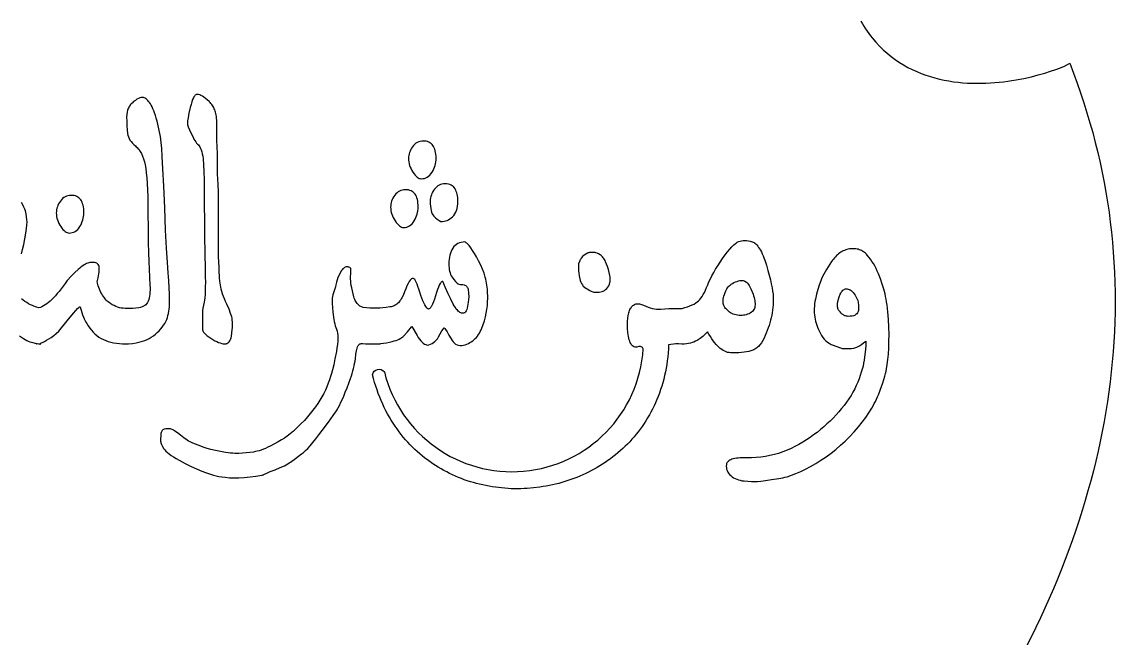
# Model space of a CAD drawing. Extents: x -350 to 350, y -610 to 610.
# Drawn here: x -54.9 to 75.5, y -30.8 to 42.7 of the extents above; entities that cross this region are included whole.
import ezdxf

# ---------------------------------------------------------------- set-up
doc = ezdxf.new("R2010")
doc.units = 0
doc.layers.add('LAYER_10', color=176, linetype='CONTINUOUS')
doc.layers.add('LAYER_2', color=18, linetype='CONTINUOUS')

msp = doc.modelspace()

# ---------------------------------------------------------------- linework, layer by layer
at = {"layer": 'LAYER_10'}
msp.add_lwpolyline([(45.15, 42.77), (45.33, 42.47), (45.51, 42.17), (45.7, 41.87), (45.9, 41.59), (46.1, 41.31), (46.3, 41.04), (46.51, 40.78), (46.93, 40.28), (47.37, 39.81), (47.82, 39.36), (48.28, 38.95), (48.76, 38.56), (49.24, 38.2), (49.74, 37.86), (50.24, 37.55), (50.76, 37.26), (51.28, 37), (51.81, 36.76), (52.34, 36.54), (52.88, 36.34), (53.43, 36.16), (53.98, 36.01), (54.53, 35.87), (55.08, 35.75), (55.64, 35.65), (56.2, 35.56), (56.75, 35.49), (57.31, 35.44), (57.86, 35.4), (58.42, 35.38), (58.97, 35.37), (59.51, 35.37), (60.05, 35.39), (60.59, 35.41), (61.11, 35.45), (61.64, 35.5), (62.15, 35.55), (62.66, 35.62), (63.15, 35.69), (63.64, 35.77), (64.11, 35.85), (64.58, 35.95), (65.47, 36.14), (66.3, 36.36), (67.07, 36.58), (67.77, 36.8), (68.4, 37.02), (68.95, 37.23), (69.41, 37.43), (69.77, 37.61), (70.04, 37.76), (70.49, 36.58), (70.92, 35.4), (71.33, 34.22), (71.73, 33.04), (72.1, 31.86), (72.45, 30.67), (72.78, 29.49), (73.09, 28.31), (73.38, 27.12), (73.66, 25.94), (73.91, 24.75), (74.14, 23.56), (74.36, 22.38), (74.55, 21.19), (74.73, 20), (74.88, 18.81), (75.02, 17.62), (75.14, 16.44), (75.24, 15.25), (75.32, 14.06), (75.38, 12.87), (75.43, 11.68), (75.45, 10.49), (75.46, 9.3), (75.45, 8.11), (75.42, 6.92), (75.37, 5.74), (75.3, 4.55), (75.22, 3.36), (75.12, 2.17), (75, 0.99), (74.86, -0.2), (74.71, -1.38), (74.54, -2.57), (74.35, -3.75), (74.14, -4.93), (73.92, -6.12), (73.68, -7.3), (73.42, -8.48), (73.15, -9.66), (72.86, -10.83), (72.55, -12.01), (72.22, -13.19), (71.88, -14.36), (71.53, -15.54), (71.15, -16.71), (70.76, -17.88), (70.36, -19.05), (69.94, -20.22), (69.5, -21.38), (69.05, -22.55), (68.58, -23.71), (68.09, -24.87), (67.59, -26.03), (67.08, -27.19), (66.54, -28.34), (66, -29.5), (65.44, -30.65), (64.86, -31.8)], dxfattribs=at)
at = {"layer": 'LAYER_2'}
for points in [[(-34.8, 32.5), (-34.95, 31.81), (-35.06, 31.27), (-35.12, 30.88), (-35.14, 30.65), (-35.14, 30.57), (-35.11, 30.46), (-35.03, 30.18), (-34.89, 29.82), (-34.69, 29.38), (-34.47, 28.93), (-34.36, 28.73), (-34.25, 28.55), (-34.15, 28.39), (-34.04, 28.25), (-33.93, 28.13), (-33.83, 28.03), (-33.73, 27.92), (-33.64, 27.78), (-33.56, 27.61), (-33.48, 27.42), (-33.42, 27.2), (-33.37, 26.95), (-33.32, 26.67), (-33.28, 26.37), (-33.22, 25.66), (-33.18, 24.83), (-33.16, 23.85), (-33.15, 22.75), (-33.14, 20.83), (-33.13, 20.19), (-33.12, 19.75), (-33.1, 19.11), (-33.1, 18.51), (-33.1, 17.81), (-33.1, 16.89), (-33.07, 15.4), (-33.02, 12.98), (-33.01, 12.29), (-33, 11.66), (-33.01, 11.1), (-33.02, 10.61), (-33.04, 10.18), (-33.07, 9.82), (-33.11, 9.52), (-33.15, 9.29), (-33.24, 8.91), (-33.3, 8.58), (-33.34, 8.29), (-33.35, 8.05), (-33.35, 7.09), (-33.35, 6.1), (-33.35, 6.04), (-33.33, 5.98), (-33.29, 5.85), (-33.21, 5.72), (-33.1, 5.59), (-32.96, 5.44), (-32.79, 5.29), (-32.58, 5.14), (-32.35, 4.98), (-32.1, 4.83), (-31.87, 4.69), (-31.64, 4.58), (-31.43, 4.49), (-31.23, 4.42), (-31.04, 4.37), (-30.86, 4.34), (-30.69, 4.33), (-30.53, 4.34), (-30.46, 4.36), (-30.39, 4.38), (-30.33, 4.42), (-30.27, 4.45), (-30.21, 4.5), (-30.16, 4.55), (-30.07, 4.68), (-30, 4.84), (-29.94, 5.02), (-29.89, 5.23), (-29.79, 5.99), (-29.76, 6.26), (-29.76, 6.46), (-29.77, 6.81), (-29.8, 7.25), (-29.82, 7.38), (-29.86, 7.54), (-29.92, 7.72), (-29.99, 7.93), (-30.18, 8.44), (-30.45, 9.04), (-30.59, 9.37), (-30.72, 9.68), (-30.84, 9.98), (-30.94, 10.27), (-31.02, 10.56), (-31.1, 10.83), (-31.15, 11.08), (-31.2, 11.33), (-31.26, 11.79), (-31.31, 12.18), (-31.33, 12.52), (-31.34, 12.79), (-31.36, 13.37), (-31.4, 14.13), (-31.42, 14.66), (-31.44, 15.39), (-31.44, 16.34), (-31.44, 17.48), (-31.43, 19.7), (-31.44, 21.36), (-31.45, 22.51), (-31.48, 23.19), (-31.52, 24.05), (-31.54, 24.46), (-31.55, 24.88), (-31.55, 26.32), (-31.56, 27.22), (-31.58, 27.6), (-31.6, 27.92), (-31.64, 28.48), (-31.65, 28.98), (-31.65, 30.9), (-31.67, 31.26), (-31.69, 31.43), (-31.71, 31.59), (-31.74, 31.75), (-31.78, 31.91), (-31.83, 32.06), (-31.88, 32.2), (-31.94, 32.34), (-32, 32.48), (-32.08, 32.61), (-32.16, 32.74), (-32.24, 32.86), (-32.34, 32.98), (-32.44, 33.09), (-32.55, 33.2), (-32.77, 33.39), (-32.97, 33.56), (-33.17, 33.71), (-33.35, 33.83), (-33.52, 33.92), (-33.67, 33.99), (-33.82, 34.03), (-33.95, 34.04), (-34.02, 34.03), (-34.08, 34.02), (-34.14, 33.99), (-34.2, 33.94), (-34.25, 33.89), (-34.31, 33.82), (-34.37, 33.74), (-34.42, 33.65), (-34.52, 33.44), (-34.62, 33.17), (-34.71, 32.86)], [(-7.27, 23.99), (-7.07, 24.01), (-6.88, 24.04), (-6.7, 24.1), (-6.54, 24.19), (-6.38, 24.3), (-6.23, 24.43), (-6.1, 24.59), (-5.97, 24.77), (-5.86, 24.97), (-5.76, 25.17), (-5.68, 25.37), (-5.61, 25.58), (-5.56, 25.78), (-5.52, 25.99), (-5.5, 26.21), (-5.49, 26.42), (-5.5, 26.67), (-5.52, 26.91), (-5.55, 27.12), (-5.59, 27.33), (-5.64, 27.51), (-5.71, 27.68), (-5.79, 27.84), (-5.88, 27.97), (-5.98, 28.09), (-6.09, 28.2), (-6.22, 28.29), (-6.35, 28.36), (-6.5, 28.42), (-6.66, 28.46), (-6.84, 28.48), (-7.02, 28.49), (-7.21, 28.48), (-7.4, 28.45), (-7.57, 28.4), (-7.73, 28.32), (-7.89, 28.23), (-8.03, 28.11), (-8.17, 27.97), (-8.3, 27.81), (-8.41, 27.64), (-8.51, 27.47), (-8.59, 27.3), (-8.66, 27.13), (-8.71, 26.95), (-8.75, 26.78), (-8.77, 26.6), (-8.78, 26.42), (-8.77, 26.21), (-8.75, 25.99), (-8.71, 25.78), (-8.65, 25.58), (-8.57, 25.37), (-8.48, 25.17), (-8.37, 24.97), (-8.25, 24.77), (-8.12, 24.59), (-7.99, 24.43), (-7.86, 24.3), (-7.74, 24.19), (-7.62, 24.1), (-7.5, 24.04), (-7.38, 24.01)], [(-9.38, 18.19), (-9.18, 18.2), (-9, 18.24), (-8.82, 18.3), (-8.65, 18.39), (-8.5, 18.5), (-8.35, 18.63), (-8.22, 18.79), (-8.09, 18.97), (-7.98, 19.17), (-7.89, 19.37), (-7.81, 19.57), (-7.74, 19.77), (-7.69, 19.98), (-7.65, 20.19), (-7.63, 20.4), (-7.62, 20.62), (-7.63, 20.87), (-7.65, 21.1), (-7.68, 21.32), (-7.72, 21.52), (-7.77, 21.71), (-7.84, 21.88), (-7.91, 22.03), (-8, 22.17), (-8.1, 22.29), (-8.21, 22.4), (-8.34, 22.49), (-8.47, 22.56), (-8.62, 22.61), (-8.78, 22.66), (-8.95, 22.68), (-9.14, 22.69), (-9.33, 22.68), (-9.51, 22.65), (-9.68, 22.59), (-9.85, 22.52), (-10, 22.43), (-10.15, 22.31), (-10.29, 22.18), (-10.42, 22.02), (-10.53, 21.86), (-10.63, 21.69), (-10.72, 21.51), (-10.79, 21.34), (-10.84, 21.16), (-10.88, 20.98), (-10.9, 20.8), (-10.91, 20.62), (-10.9, 20.4), (-10.88, 20.19), (-10.83, 19.98), (-10.78, 19.77), (-10.7, 19.57), (-10.61, 19.37), (-10.5, 19.17), (-10.37, 18.97), (-10.24, 18.79), (-10.11, 18.63), (-9.98, 18.5), (-9.85, 18.39), (-9.73, 18.3), (-9.61, 18.24), (-9.5, 18.2)], [(-6.19, 21.31), (-6.18, 21), (-6.16, 20.71), (-6.13, 20.45), (-6.09, 20.22), (-6.03, 20.01), (-5.96, 19.83), (-5.88, 19.68), (-5.78, 19.55), (-5.57, 19.34), (-5.36, 19.16), (-5.14, 19.01), (-4.92, 18.89), (-4.73, 18.9), (-4.54, 18.93), (-4.36, 18.97), (-4.18, 19.03), (-4.01, 19.11), (-3.84, 19.21), (-3.68, 19.33), (-3.52, 19.47), (-3.37, 19.62), (-3.25, 19.8), (-3.14, 20), (-3.05, 20.22), (-2.99, 20.46), (-2.94, 20.72), (-2.91, 21.01), (-2.9, 21.31), (-2.9, 21.53), (-2.92, 21.75), (-2.95, 21.95), (-2.98, 22.14), (-3.03, 22.32), (-3.09, 22.49), (-3.15, 22.65), (-3.23, 22.8), (-3.32, 22.94), (-3.43, 23.06), (-3.56, 23.16), (-3.7, 23.24), (-3.86, 23.3), (-4.03, 23.35), (-4.22, 23.37), (-4.43, 23.38), (-4.61, 23.37), (-4.79, 23.34), (-4.96, 23.29), (-5.12, 23.22), (-5.27, 23.13), (-5.42, 23.02), (-5.56, 22.89), (-5.69, 22.74), (-5.8, 22.58), (-5.91, 22.41), (-5.99, 22.24), (-6.06, 22.06), (-6.12, 21.88), (-6.16, 21.7), (-6.18, 21.51)], [(-49.25, 17.52), (-49.05, 17.53), (-48.87, 17.57), (-48.69, 17.63), (-48.52, 17.71), (-48.36, 17.82), (-48.22, 17.95), (-48.08, 18.11), (-47.96, 18.29), (-47.84, 18.48), (-47.75, 18.68), (-47.67, 18.88), (-47.6, 19.08), (-47.55, 19.29), (-47.51, 19.5), (-47.49, 19.71), (-47.48, 19.92), (-47.48, 20.18), (-47.5, 20.41), (-47.53, 20.63), (-47.57, 20.84), (-47.63, 21.02), (-47.69, 21.19), (-47.77, 21.35), (-47.86, 21.49), (-47.96, 21.61), (-48.08, 21.72), (-48.2, 21.81), (-48.34, 21.88), (-48.49, 21.94), (-48.65, 21.98), (-48.82, 22), (-49.01, 22.01), (-49.2, 22), (-49.38, 21.97), (-49.55, 21.92), (-49.72, 21.84), (-49.87, 21.75), (-50.02, 21.63), (-50.15, 21.49), (-50.28, 21.34), (-50.39, 21.17), (-50.49, 20.99), (-50.58, 20.82), (-50.64, 20.65), (-50.7, 20.47), (-50.74, 20.29), (-50.76, 20.11), (-50.77, 19.92), (-50.76, 19.71), (-50.73, 19.5), (-50.69, 19.29), (-50.63, 19.08), (-50.56, 18.88), (-50.47, 18.68), (-50.36, 18.48), (-50.23, 18.29), (-50.1, 18.11), (-49.97, 17.95), (-49.85, 17.82), (-49.72, 17.71), (-49.6, 17.63), (-49.48, 17.57), (-49.37, 17.53)], [(0.63, 10.38), (0.63, 10.61), (0.62, 10.84), (0.6, 11.07), (0.57, 11.3), (0.53, 11.54), (0.49, 11.77), (0.43, 12.01), (0.37, 12.25), (0.22, 12.73), (0.04, 13.21), (-0.17, 13.71), (-0.42, 14.2), (-0.67, 14.68), (-0.91, 15.1), (-1.14, 15.46), (-1.35, 15.77), (-1.55, 16.02), (-1.73, 16.22), (-1.82, 16.3), (-1.9, 16.37), (-1.98, 16.42), (-2.05, 16.46), (-2.28, 16.45), (-2.5, 16.41), (-2.7, 16.36), (-2.89, 16.28), (-3.06, 16.17), (-3.22, 16.05), (-3.37, 15.9), (-3.49, 15.72), (-3.61, 15.53), (-3.71, 15.33), (-3.79, 15.11), (-3.86, 14.88), (-3.91, 14.64), (-3.94, 14.39), (-3.96, 14.12), (-3.96, 13.84), (-3.97, 13.61), (-3.95, 13.38), (-3.93, 13.17), (-3.89, 12.97), (-3.83, 12.78), (-3.76, 12.6), (-3.68, 12.43), (-3.59, 12.27), (-3.38, 11.99), (-3.18, 11.76), (-3.08, 11.66), (-2.98, 11.57), (-2.88, 11.49), (-2.78, 11.42), (-2.6, 11.41), (-2.43, 11.4), (-2.29, 11.38), (-2.16, 11.35), (-2.05, 11.31), (-1.95, 11.26), (-1.87, 11.2), (-1.81, 11.13), (-1.76, 11.05), (-1.72, 10.95), (-1.68, 10.83), (-1.65, 10.69), (-1.63, 10.52), (-1.61, 10.34), (-1.59, 9.92), (-1.61, 9.59), (-1.65, 9.3), (-1.69, 9.03), (-1.73, 8.79), (-1.78, 8.58), (-1.84, 8.4), (-1.9, 8.25), (-1.97, 8.12), (-2.03, 8.07), (-2.08, 8.03), (-2.15, 8), (-2.22, 7.98), (-2.3, 7.97), (-2.38, 7.97), (-2.46, 7.98), (-2.55, 8.01), (-2.65, 8.05), (-2.75, 8.12), (-2.86, 8.21), (-2.96, 8.33), (-3.08, 8.47), (-3.19, 8.64), (-3.32, 8.83), (-3.44, 9.05), (-3.74, 9.63), (-4.05, 10.28), (-4.36, 10.98), (-4.68, 11.76), (-4.73, 11.75), (-4.78, 11.73), (-4.84, 11.69), (-4.89, 11.65), (-4.94, 11.59), (-5, 11.51), (-5.11, 11.33), (-5.22, 11.09), (-5.34, 10.79), (-5.45, 10.45), (-5.57, 10.04), (-5.69, 9.65), (-5.81, 9.31), (-5.92, 9.03), (-6.03, 8.8), (-6.09, 8.71), (-6.14, 8.64), (-6.2, 8.57), (-6.25, 8.53), (-6.31, 8.49), (-6.36, 8.48), (-6.41, 8.47), (-6.47, 8.48), (-6.59, 8.61), (-6.71, 8.77), (-6.83, 8.96), (-6.94, 9.19), (-7.06, 9.46), (-7.18, 9.76), (-7.3, 10.09), (-7.42, 10.47), (-7.54, 10.83), (-7.65, 11.16), (-7.76, 11.43), (-7.86, 11.66), (-7.95, 11.84), (-8.04, 11.98), (-8.13, 12.07), (-8.17, 12.1), (-8.21, 12.11), (-8.36, 12.11), (-8.41, 12.08), (-8.47, 12.04), (-8.58, 11.91), (-8.7, 11.73), (-8.83, 11.5), (-8.97, 11.22), (-9.11, 10.89), (-9.27, 10.52), (-9.43, 10.09), (-9.56, 9.8), (-9.64, 9.67), (-9.72, 9.54), (-9.8, 9.43), (-9.89, 9.32), (-9.98, 9.22), (-10.08, 9.13), (-10.18, 9.05), (-10.28, 8.97), (-10.39, 8.91), (-10.5, 8.85), (-10.62, 8.8), (-10.74, 8.76), (-10.86, 8.73), (-10.99, 8.71), (-11.43, 8.65), (-11.83, 8.6), (-12.21, 8.57), (-12.55, 8.56), (-12.99, 8.57), (-13.41, 8.59), (-13.8, 8.62), (-14.17, 8.66), (-14.27, 8.68), (-14.38, 8.71), (-14.48, 8.76), (-14.57, 8.81), (-14.66, 8.87), (-14.75, 8.95), (-14.83, 9.03), (-14.91, 9.13), (-14.99, 9.23), (-15.06, 9.35), (-15.13, 9.48), (-15.19, 9.62), (-15.25, 9.77), (-15.3, 9.93), (-15.39, 10.29), (-15.54, 10.98), (-15.6, 11.29), (-15.64, 11.56), (-15.67, 11.81), (-15.68, 12.02), (-15.69, 12.21), (-15.68, 12.37), (-15.65, 12.63), (-15.64, 12.85), (-15.64, 13.03), (-15.65, 13.17), (-15.67, 13.28), (-15.72, 13.36), (-15.79, 13.42), (-15.88, 13.46), (-15.98, 13.49), (-16.09, 13.49), (-16.21, 13.48), (-16.34, 13.44), (-16.4, 13.41), (-16.47, 13.37), (-16.54, 13.31), (-16.61, 13.24), (-16.68, 13.15), (-16.76, 13.05), (-16.91, 12.79), (-17.06, 12.51), (-17.19, 12.22), (-17.29, 11.94), (-17.36, 11.65), (-17.43, 11.37), (-17.5, 11.11), (-17.57, 10.86), (-17.65, 10.62), (-17.73, 10.39), (-17.79, 10.17), (-17.84, 9.95), (-17.87, 9.75), (-17.88, 9.5), (-17.88, 9.14), (-17.85, 8.67), (-17.8, 8.1), (-17.77, 7.8), (-17.73, 7.51), (-17.69, 7.23), (-17.63, 6.97), (-17.58, 6.72), (-17.51, 6.48), (-17.44, 6.26), (-17.36, 6.05), (-17.32, 5.95), (-17.29, 5.84), (-17.24, 5.59), (-17.21, 5.31), (-17.21, 4.99), (-17.22, 4.64), (-17.25, 4.26), (-17.31, 3.84), (-17.38, 3.39), (-17.55, 2.53), (-17.7, 1.8), (-17.84, 1.22), (-17.96, 0.78), (-18.07, 0.41), (-18.21, 0.02), (-18.35, -0.38), (-18.51, -0.79), (-18.69, -1.2), (-18.89, -1.61), (-19.1, -2.01), (-19.34, -2.4), (-19.6, -2.8), (-19.88, -3.19), (-20.17, -3.59), (-20.49, -3.99), (-20.82, -4.39), (-21.2, -4.81), (-21.6, -5.23), (-22.04, -5.66), (-22.48, -6.07), (-22.89, -6.42), (-23.25, -6.69), (-23.42, -6.81), (-23.57, -6.91), (-23.91, -7.11), (-24.31, -7.34), (-25.29, -7.87), (-25.56, -8.01), (-25.82, -8.14), (-26.08, -8.25), (-26.33, -8.34), (-26.57, -8.42), (-26.81, -8.48), (-27.04, -8.53), (-27.26, -8.57), (-28.14, -8.66), (-29.02, -8.73), (-29.25, -8.74), (-29.49, -8.73), (-29.74, -8.72), (-30.01, -8.7), (-30.29, -8.67), (-30.58, -8.63), (-31.2, -8.53), (-31.8, -8.4), (-32.33, -8.27), (-32.78, -8.15), (-33.16, -8.02), (-33.87, -7.76), (-34.51, -7.5), (-34.67, -7.44), (-34.83, -7.35), (-35, -7.26), (-35.18, -7.15), (-35.55, -6.89), (-35.95, -6.58), (-36.34, -6.27), (-36.51, -6.15), (-36.67, -6.04), (-36.81, -5.95), (-36.95, -5.89), (-37.06, -5.84), (-37.17, -5.82), (-37.36, -5.79), (-37.55, -5.79), (-37.73, -5.81), (-37.91, -5.86), (-37.99, -5.89), (-38.07, -5.94), (-38.13, -6), (-38.18, -6.07), (-38.23, -6.15), (-38.26, -6.24), (-38.29, -6.35), (-38.3, -6.47), (-38.32, -6.71), (-38.33, -6.92), (-38.33, -7.12), (-38.33, -7.29), (-38.32, -7.38), (-38.29, -7.47), (-38.22, -7.68), (-38.11, -7.91), (-37.95, -8.18), (-37.84, -8.32), (-37.7, -8.47), (-37.52, -8.63), (-37.31, -8.8), (-37.07, -8.98), (-36.78, -9.16), (-36.47, -9.36), (-36.11, -9.56), (-35.39, -9.95), (-34.7, -10.29), (-34.05, -10.59), (-33.43, -10.85), (-32.88, -11.06), (-32.4, -11.22), (-32.01, -11.35), (-31.7, -11.43), (-31.4, -11.48), (-31.04, -11.53), (-30.62, -11.58), (-30.14, -11.63), (-29.88, -11.65), (-29.6, -11.66), (-29.31, -11.66), (-29.01, -11.65), (-28.36, -11.61), (-27.65, -11.54), (-27, -11.46), (-26.52, -11.39), (-26.21, -11.33), (-26.13, -11.3), (-26.08, -11.28), (-26.04, -11.25), (-25.96, -11.21), (-25.69, -11.08), (-25.26, -10.91), (-24.68, -10.68), (-24.08, -10.43), (-23.58, -10.2), (-23.36, -10.08), (-23.17, -9.98), (-23.01, -9.87), (-22.86, -9.77), (-22.27, -9.33), (-21.52, -8.8), (-21.3, -8.63), (-21.06, -8.41), (-20.79, -8.14), (-20.49, -7.82), (-20.17, -7.45), (-19.83, -7.02), (-19.46, -6.54), (-19.06, -6.01), (-18.33, -5.01), (-17.77, -4.23), (-17.38, -3.66), (-17.25, -3.46), (-17.16, -3.31), (-17.02, -3.04), (-16.87, -2.72), (-16.7, -2.35), (-16.51, -1.92), (-16.32, -1.45), (-16.11, -0.94), (-15.69, 0.2), (-15.58, 0.5), (-15.49, 0.8), (-15.4, 1.1), (-15.33, 1.4), (-15.26, 1.69), (-15.21, 1.98), (-15.16, 2.27), (-15.12, 2.55), (-15.06, 3.07), (-14.99, 3.5), (-14.91, 3.82), (-14.87, 3.95), (-14.82, 4.05), (-14.77, 4.14), (-14.72, 4.21), (-14.65, 4.26), (-14.58, 4.31), (-14.5, 4.34), (-14.41, 4.36), (-14.31, 4.37), (-14.21, 4.36), (-13.91, 4.34), (-13.46, 4.32), (-12.86, 4.32), (-12.11, 4.33), (-12.11, 4.37), (-11.76, 4.4), (-11.41, 4.45), (-11.06, 4.51), (-10.72, 4.59), (-10.48, 4.66), (-10.26, 4.73), (-10.06, 4.81), (-9.88, 4.89), (-9.71, 4.98), (-9.57, 5.07), (-9.45, 5.17), (-9.35, 5.28), (-8.92, 5.77), (-8.4, 6.39), (-7.75, 5.31), (-7.61, 5.08), (-7.46, 4.87), (-7.32, 4.69), (-7.17, 4.53), (-7.02, 4.41), (-6.87, 4.3), (-6.72, 4.23), (-6.57, 4.18), (-6.36, 4.21), (-6.16, 4.27), (-5.97, 4.35), (-5.8, 4.46), (-5.63, 4.59), (-5.48, 4.75), (-5.34, 4.93), (-5.22, 5.14), (-4.99, 5.53), (-4.81, 5.85), (-4.66, 6.08), (-4.55, 6.23), (-4.47, 6.14), (-4.39, 6.03), (-4.19, 5.75), (-3.96, 5.37), (-3.69, 4.9), (-3.57, 4.7), (-3.45, 4.54), (-3.31, 4.4), (-3.16, 4.29), (-3, 4.2), (-2.82, 4.15), (-2.64, 4.12), (-2.44, 4.12), (-2.23, 4.16), (-2.03, 4.22), (-1.83, 4.29), (-1.64, 4.37), (-1.47, 4.46), (-1.3, 4.57), (-1.13, 4.68), (-0.98, 4.81), (-0.83, 4.94), (-0.69, 5.09), (-0.56, 5.25), (-0.44, 5.42), (-0.33, 5.6), (-0.22, 5.79), (-0.12, 5.99), (-0.03, 6.2), (0.13, 6.64), (0.27, 7.08), (0.39, 7.53), (0.49, 7.97), (0.57, 8.42), (0.62, 8.87), (0.65, 9.32), (0.67, 9.77), (0.66, 10.05)], [(35.85, -8.55), (35.34, -8.73), (34.83, -8.88), (34.31, -9), (33.77, -9.11), (33.23, -9.18), (32.68, -9.23), (32.11, -9.26), (31.54, -9.26), (31, -9.27), (30.75, -9.28), (30.52, -9.3), (30.31, -9.32), (30.11, -9.35), (29.94, -9.39), (29.78, -9.44), (29.63, -9.49), (29.51, -9.55), (29.4, -9.62), (29.31, -9.69), (29.23, -9.77), (29.18, -9.85), (29.14, -9.95), (29.12, -10.05), (29.1, -10.25), (29.11, -10.44), (29.14, -10.62), (29.19, -10.79), (29.27, -10.96), (29.37, -11.11), (29.49, -11.26), (29.63, -11.39), (29.79, -11.52), (29.97, -11.63), (30.15, -11.73), (30.35, -11.81), (30.55, -11.89), (30.77, -11.94), (30.99, -11.99), (31.23, -12.02), (31.69, -12.06), (32.11, -12.08), (32.49, -12.08), (32.83, -12.07), (33.22, -12.03), (33.77, -11.97), (34.48, -11.86), (35.35, -11.73), (35.59, -11.69), (35.83, -11.64), (36.08, -11.58), (36.34, -11.51), (36.86, -11.34), (37.4, -11.14), (37.97, -10.9), (38.55, -10.62), (39.15, -10.3), (39.77, -9.95), (40.39, -9.56), (40.99, -9.15), (41.59, -8.72), (42.17, -8.26), (42.73, -7.77), (43.29, -7.26), (43.82, -6.72), (44.35, -6.15), (44.85, -5.58), (45.3, -5.01), (45.72, -4.45), (46.1, -3.9), (46.45, -3.35), (46.6, -3.07), (46.75, -2.8), (46.88, -2.54), (47.01, -2.27), (47.13, -2), (47.23, -1.74), (47.6, -0.76), (47.76, -0.32), (47.89, 0.08), (48, 0.45), (48.09, 0.78), (48.16, 1.08), (48.21, 1.34), (48.29, 1.86), (48.36, 2.45), (48.42, 3.1), (48.46, 3.82), (48.49, 4.6), (48.5, 5.42), (48.48, 6.3), (48.43, 7.23), (48.36, 8.14), (48.32, 8.55), (48.27, 8.94), (48.22, 9.31), (48.16, 9.65), (48.1, 9.97), (48.03, 10.27), (47.87, 10.84), (47.69, 11.44), (47.47, 12.05), (47.23, 12.68), (47.1, 13), (46.96, 13.31), (46.81, 13.6), (46.65, 13.88), (46.47, 14.15), (46.29, 14.41), (46.1, 14.66), (45.9, 14.9), (45.8, 15.01), (45.69, 15.11), (45.58, 15.21), (45.46, 15.29), (45.34, 15.37), (45.22, 15.44), (45.09, 15.49), (44.96, 15.54), (44.83, 15.59), (44.69, 15.62), (44.55, 15.64), (44.41, 15.66), (44.26, 15.66), (44.11, 15.66), (43.96, 15.65), (43.8, 15.63), (43.64, 15.6), (43.49, 15.56), (43.34, 15.51), (43.19, 15.46), (43.04, 15.39), (42.9, 15.32), (42.76, 15.24), (42.63, 15.15), (42.49, 15.05), (42.36, 14.94), (42.24, 14.83), (42.11, 14.7), (41.99, 14.57), (41.87, 14.43), (41.76, 14.28), (41.65, 14.12), (41.24, 13.48), (41.05, 13.18), (40.89, 12.89), (40.73, 12.61), (40.59, 12.33), (40.47, 12.07), (40.36, 11.82), (40.17, 11.31), (40, 10.78), (39.85, 10.23), (39.72, 9.65), (39.67, 9.36), (39.63, 9.08), (39.6, 8.8), (39.58, 8.53), (39.58, 8.27), (39.59, 8.01), (39.61, 7.76), (39.64, 7.51), (39.68, 7.27), (39.74, 7.02), (39.81, 6.78), (39.89, 6.53), (39.98, 6.29), (40.08, 6.04), (40.2, 5.79), (40.33, 5.54), (40.47, 5.3), (40.62, 5.08), (40.79, 4.87), (40.97, 4.69), (41.17, 4.53), (41.38, 4.39), (41.6, 4.26), (41.84, 4.16), (42.6, 3.87), (42.82, 3.8), (42.92, 3.77), (43.16, 3.76), (43.69, 3.75), (44.01, 3.77), (44.3, 3.81), (44.43, 3.83), (44.55, 3.87), (44.66, 3.91), (44.76, 3.96), (44.98, 4.08), (45.21, 4.23), (45.46, 4.42), (45.74, 4.64), (45.72, 4.17), (45.68, 3.63), (45.61, 3.03), (45.53, 2.37), (45.47, 2.02), (45.4, 1.67), (45.31, 1.3), (45.2, 0.93), (45.08, 0.55), (44.94, 0.16), (44.78, -0.23), (44.6, -0.63), (44.41, -1.04), (44.2, -1.44), (43.97, -1.84), (43.72, -2.23), (43.45, -2.62), (43.16, -3.01), (42.85, -3.4), (42.53, -3.78), (42.19, -4.15), (41.84, -4.52), (41.47, -4.88), (41.1, -5.23), (40.72, -5.57), (40.33, -5.9), (39.92, -6.23), (39.51, -6.54), (39.09, -6.85), (38.65, -7.13), (38.21, -7.41), (37.76, -7.67), (37.29, -7.91), (36.82, -8.14), (36.34, -8.35)], [(12.5, 10.86), (12.82, 10.69), (13.09, 10.57), (13.21, 10.52), (13.31, 10.49), (13.41, 10.47), (13.49, 10.47), (13.85, 10.47), (13.94, 10.48), (14.29, 10.56), (14.43, 10.61), (14.58, 10.69), (14.72, 10.79), (14.86, 10.92), (14.98, 11.07), (15.09, 11.24), (15.17, 11.43), (15.23, 11.64), (15.26, 11.75), (15.27, 11.88), (15.27, 12.01), (15.27, 12.15), (15.25, 12.3), (15.23, 12.47), (15.15, 12.82), (15.05, 13.18), (14.95, 13.52), (14.83, 13.83), (14.72, 14.11), (14.66, 14.24), (14.59, 14.36), (14.51, 14.47), (14.44, 14.58), (14.35, 14.68), (14.26, 14.77), (14.17, 14.85), (14.07, 14.92), (13.88, 15.04), (13.7, 15.13), (13.56, 15.18), (13.49, 15.19), (13.43, 15.2), (12.89, 15.2), (12.81, 15.19), (12.73, 15.18), (12.64, 15.15), (12.55, 15.11), (12.36, 15.01), (12.16, 14.87), (11.97, 14.71), (11.82, 14.54), (11.76, 14.46), (11.71, 14.38), (11.66, 14.3), (11.63, 14.23), (11.49, 13.86), (11.47, 13.78), (11.47, 13.68), (11.47, 13.21), (11.48, 13.01), (11.51, 12.75), (11.57, 12.44), (11.65, 12.06), (11.7, 11.86), (11.77, 11.68), (11.85, 11.51), (11.95, 11.35), (12.06, 11.21), (12.19, 11.08), (12.34, 10.96)], [(31.81, 7.91), (31.65, 7.85), (31.49, 7.79), (31.32, 7.75), (31.15, 7.72), (30.98, 7.7), (30.8, 7.7), (30.63, 7.7), (30.44, 7.72), (30.26, 7.76), (30.09, 7.8), (29.93, 7.86), (29.77, 7.92), (29.62, 8), (29.48, 8.1), (29.35, 8.2), (29.23, 8.32), (29.11, 8.44), (29.01, 8.55), (28.92, 8.67), (28.85, 8.79), (28.8, 8.9), (28.76, 9.01), (28.73, 9.12), (28.71, 9.23), (28.71, 9.44), (28.73, 9.65), (28.76, 9.84), (28.81, 10.02), (28.87, 10.21), (28.96, 10.42), (29.06, 10.64), (29.18, 10.88), (29.25, 11), (29.34, 11.11), (29.44, 11.22), (29.56, 11.33), (29.69, 11.43), (29.85, 11.52), (30.01, 11.61), (30.2, 11.69), (30.38, 11.76), (30.56, 11.82), (30.72, 11.85), (30.86, 11.87), (31, 11.87), (31.12, 11.86), (31.23, 11.83), (31.33, 11.78), (31.5, 11.66), (31.64, 11.54), (31.76, 11.41), (31.84, 11.28), (31.92, 11.11), (32.02, 10.88), (32.29, 10.22), (32.36, 10.03), (32.42, 9.84), (32.46, 9.66), (32.5, 9.48), (32.52, 9.31), (32.53, 9.14), (32.53, 8.98), (32.52, 8.82), (32.49, 8.67), (32.45, 8.54), (32.38, 8.41), (32.3, 8.29), (32.21, 8.18), (32.09, 8.08), (31.96, 7.99)], [(43.41, 10.88), (43.52, 10.88), (43.64, 10.85), (43.75, 10.81), (43.87, 10.75), (43.98, 10.66), (44.1, 10.55), (44.22, 10.43), (44.34, 10.28), (44.46, 10.12), (44.56, 9.96), (44.64, 9.8), (44.71, 9.64), (44.77, 9.48), (44.81, 9.32), (44.84, 9.16), (44.86, 9), (44.87, 8.71), (44.86, 8.47), (44.85, 8.3), (44.83, 8.18), (44.79, 8.09), (44.73, 8), (44.66, 7.91), (44.56, 7.82), (44.51, 7.78), (44.45, 7.74), (44.29, 7.67), (44.1, 7.63), (43.87, 7.6), (43.64, 7.59), (43.53, 7.6), (43.42, 7.62), (43.33, 7.64), (43.24, 7.67), (43.15, 7.71), (43.08, 7.76), (42.93, 7.86), (42.79, 7.98), (42.66, 8.12), (42.54, 8.26), (42.49, 8.34), (42.44, 8.43), (42.41, 8.52), (42.38, 8.62), (42.36, 8.73), (42.35, 8.84), (42.35, 8.96), (42.36, 9.08), (42.4, 9.35), (42.46, 9.63), (42.56, 9.92), (42.69, 10.22), (42.76, 10.37), (42.84, 10.5), (42.93, 10.61), (43.01, 10.7), (43.11, 10.77), (43.2, 10.83), (43.31, 10.86)]]:
    msp.add_lwpolyline(points, close=True, dxfattribs=at)
for points in [[(-55.16, 5.26), (-54.68, 4.94), (-54.49, 4.83), (-54.3, 4.73), (-54.12, 4.64), (-53.93, 4.57), (-53.74, 4.51), (-53.55, 4.46), (-53.17, 4.37), (-53.17, 4.33), (-53.11, 4.34), (-53.04, 4.35), (-52.84, 4.31), (-52.75, 4.29), (-52.65, 4.28), (-52.65, 4.41), (-52.42, 4.49), (-52.17, 4.6), (-51.92, 4.74), (-51.65, 4.9), (-51.37, 5.09), (-51.08, 5.31), (-50.78, 5.55), (-50.47, 5.82), (-49.46, 7.08), (-48.71, 7.98), (-48.44, 8.3), (-48.23, 8.53), (-48.08, 8.66), (-48.04, 8.7), (-48, 8.71), (-47.94, 8.71), (-47.74, 8.06), (-47.63, 7.77), (-47.53, 7.51), (-47.43, 7.28), (-47.33, 7.07), (-47.23, 6.89), (-47.13, 6.73), (-46.96, 6.45), (-46.78, 6.19), (-46.59, 5.94), (-46.38, 5.71), (-46.17, 5.5), (-45.93, 5.31), (-45.69, 5.13), (-45.43, 4.97), (-45.15, 4.83), (-44.87, 4.71), (-44.57, 4.61), (-44.25, 4.52), (-43.93, 4.45), (-43.59, 4.4), (-43.23, 4.36), (-42.87, 4.34), (-42.8, 4.34), (-42.8, 4.33), (-42.73, 4.33), (-42.65, 4.33), (-42.57, 4.33), (-42.57, 4.33), (-42.15, 4.34), (-41.7, 4.38), (-41.24, 4.45), (-40.76, 4.56), (-40.48, 4.63), (-40.21, 4.73), (-39.95, 4.84), (-39.69, 4.97), (-39.44, 5.12), (-39.2, 5.28), (-38.96, 5.46), (-38.73, 5.66), (-38.51, 5.87), (-38.31, 6.09), (-38.13, 6.31), (-37.98, 6.53), (-37.84, 6.75), (-37.72, 6.98), (-37.61, 7.22), (-37.53, 7.45), (-37.47, 7.69), (-37.41, 7.94), (-37.36, 8.2), (-37.32, 8.46), (-37.29, 8.73), (-37.27, 9.01), (-37.26, 9.3), (-37.26, 9.59), (-37.27, 10.24), (-37.31, 10.98), (-37.36, 11.83), (-37.44, 12.78), (-37.53, 14.01), (-37.63, 15.71), (-37.74, 17.88), (-37.85, 20.51), (-37.96, 23.11), (-38.05, 25.16), (-38.13, 26.66), (-38.19, 27.61), (-38.22, 27.96), (-38.26, 28.3), (-38.36, 29.02), (-38.5, 29.75), (-38.67, 30.5), (-38.76, 30.87), (-38.85, 31.22), (-38.95, 31.54), (-39.05, 31.83), (-39.15, 32.1), (-39.25, 32.34), (-39.35, 32.56), (-39.45, 32.75), (-39.55, 32.92), (-39.65, 33.08), (-39.76, 33.21), (-39.86, 33.33), (-39.96, 33.44), (-40.07, 33.53), (-40.17, 33.59), (-40.28, 33.65), (-40.39, 33.68), (-40.52, 33.69), (-40.66, 33.67), (-40.81, 33.62), (-40.97, 33.55), (-41.15, 33.46), (-41.34, 33.33), (-41.55, 33.19), (-41.74, 33.02), (-41.83, 32.93), (-41.91, 32.83), (-41.99, 32.73), (-42.06, 32.63), (-42.12, 32.52), (-42.18, 32.41), (-42.23, 32.3), (-42.27, 32.18), (-42.33, 31.93), (-42.37, 31.66), (-42.39, 31.38), (-42.38, 30.82), (-42.36, 30.3), (-42.33, 29.83), (-42.28, 29.4), (-42.24, 29.19), (-42.18, 29), (-42.09, 28.8), (-41.99, 28.61), (-41.86, 28.43), (-41.7, 28.24), (-41.53, 28.07), (-41.33, 27.9), (-41.23, 27.81), (-41.13, 27.71), (-41.03, 27.61), (-40.94, 27.5), (-40.77, 27.26), (-40.62, 27), (-40.49, 26.7), (-40.37, 26.37), (-40.27, 26.02), (-40.18, 25.64), (-40.11, 25.21), (-40.04, 24.69), (-39.99, 24.1), (-39.94, 23.43), (-39.9, 22.67), (-39.87, 21.84), (-39.85, 20.93), (-39.84, 19.94), (-39.82, 18.04), (-39.8, 16.45), (-39.77, 15.16), (-39.73, 14.19), (-39.6, 11.32), (-39.59, 11.02), (-39.59, 10.74), (-39.6, 10.47), (-39.63, 10.23), (-39.66, 10), (-39.7, 9.79), (-39.75, 9.59), (-39.81, 9.41), (-39.88, 9.25), (-39.98, 9.11), (-40.09, 8.98), (-40.22, 8.88), (-40.38, 8.79), (-40.55, 8.72), (-40.74, 8.66), (-40.94, 8.63), (-41.66, 8.55), (-41.9, 8.54), (-42.06, 8.54), (-42.57, 8.54), (-42.57, 8.55), (-42.8, 8.56), (-43.02, 8.58), (-43.24, 8.63), (-43.46, 8.69), (-43.67, 8.77), (-43.89, 8.87), (-44.09, 8.98), (-44.3, 9.12), (-44.43, 9.21), (-44.57, 9.31), (-44.69, 9.42), (-44.81, 9.54), (-44.93, 9.67), (-45.04, 9.8), (-45.15, 9.95), (-45.25, 10.11), (-45.35, 10.27), (-45.44, 10.45), (-45.53, 10.63), (-45.61, 10.83), (-45.69, 11.03), (-45.77, 11.24), (-45.91, 11.69), (-45.77, 12.2), (-45.73, 12.43), (-45.69, 12.65), (-45.66, 12.86), (-45.65, 13.05), (-45.64, 13.23), (-45.65, 13.39), (-45.67, 13.54), (-45.71, 13.66), (-45.77, 13.77), (-45.85, 13.86), (-45.94, 13.93), (-46.06, 13.97), (-46.19, 14), (-46.34, 14.01), (-46.65, 14.01), (-46.76, 14.01), (-46.88, 13.98), (-47.01, 13.94), (-47.15, 13.89), (-47.29, 13.81), (-47.45, 13.72), (-47.62, 13.61), (-47.79, 13.49), (-47.97, 13.34), (-48.16, 13.18), (-48.57, 12.81), (-49.01, 12.37), (-49.49, 11.86), (-49.73, 11.51), (-49.96, 11.18), (-50.2, 10.87), (-50.43, 10.57), (-50.65, 10.3), (-50.87, 10.05), (-51.09, 9.82), (-51.3, 9.6), (-51.51, 9.41), (-51.71, 9.24), (-51.91, 9.08), (-52.11, 8.95), (-52.3, 8.83), (-52.49, 8.74), (-52.67, 8.66), (-52.85, 8.61), (-53.12, 8.69), (-53.37, 8.77), (-53.62, 8.87), (-53.86, 8.98), (-54.08, 9.1), (-54.3, 9.23), (-54.51, 9.37), (-54.7, 9.52), (-54.9, 9.7)], [(-54.91, 15.03), (-54.78, 15.56), (-54.65, 16.16), (-54.52, 16.84), (-54.4, 17.5), (-54.32, 18.06), (-54.27, 18.5), (-54.25, 18.83), (-54.27, 19.13), (-54.31, 19.45), (-54.37, 19.8), (-54.46, 20.17), (-54.53, 20.38), (-54.63, 20.62), (-54.76, 20.88), (-54.91, 21.18)]]:
    msp.add_lwpolyline(points, dxfattribs=at)
msp.add_lwpolyline([(-13.07, 0.64, -0.666038), (-11.66, 0.97, 0.855305), (19.21, 3.71), (19.16, 3.81), (19.1, 3.88), (19.03, 3.94), (18.96, 3.98), (18.87, 4), (18.77, 4.01), (18.67, 4), (18.55, 3.97), (18.44, 3.94), (18.32, 3.93), (18.22, 3.94), (18.12, 3.96), (18.03, 4.01), (17.94, 4.07), (17.86, 4.15), (17.78, 4.24), (17.71, 4.36), (17.64, 4.49), (17.59, 4.64), (17.53, 4.81), (17.48, 4.99), (17.44, 5.19), (17.41, 5.42), (17.38, 5.66), (17.34, 6.14), (17.32, 6.58), (17.32, 6.99), (17.35, 7.37), (17.4, 7.71), (17.47, 8.01), (17.51, 8.15), (17.56, 8.29), (17.62, 8.41), (17.68, 8.53), (17.75, 8.63), (17.82, 8.73), (17.89, 8.81), (17.97, 8.88), (18.05, 8.94), (18.14, 9), (18.23, 9.04), (18.33, 9.07), (18.43, 9.08), (18.53, 9.09), (18.64, 9.09), (18.75, 9.07), (18.87, 9.05), (18.99, 9.01), (19.12, 8.96), (19.25, 8.91), (19.51, 8.79), (19.77, 8.69), (20.03, 8.61), (20.29, 8.54), (20.54, 8.5), (20.8, 8.47), (21.05, 8.46), (21.31, 8.47), (21.78, 8.5), (22.26, 8.52), (22.76, 8.54), (23.28, 8.54), (23.28, 8.55), (23.83, 8.55), (24.17, 8.64), (24.49, 8.74), (24.77, 8.84), (25.03, 8.95), (25.27, 9.06), (25.47, 9.19), (25.65, 9.31), (25.8, 9.44), (25.94, 9.59), (26.08, 9.76), (26.22, 9.96), (26.36, 10.19), (26.49, 10.44), (26.63, 10.71), (26.76, 11.02), (26.89, 11.34), (27.04, 11.69), (27.2, 12.05), (27.39, 12.42), (27.6, 12.81), (27.83, 13.21), (28.09, 13.62), (28.36, 14.05), (28.66, 14.49), (28.96, 14.91), (29.24, 15.28), (29.51, 15.61), (29.76, 15.88), (29.99, 16.11), (30.2, 16.29), (30.3, 16.37), (30.4, 16.43), (30.49, 16.48), (30.58, 16.51), (30.75, 16.57), (30.93, 16.6), (31.12, 16.62), (31.32, 16.63), (31.52, 16.62), (31.73, 16.59), (31.95, 16.55), (32.18, 16.49), (32.3, 16.45), (32.41, 16.39), (32.52, 16.31), (32.63, 16.22), (32.74, 16.1), (32.85, 15.97), (32.96, 15.82), (33.07, 15.66), (33.17, 15.47), (33.28, 15.27), (33.38, 15.05), (33.48, 14.81), (33.58, 14.56), (33.68, 14.29), (33.88, 13.69), (34.06, 13.07), (34.22, 12.49), (34.36, 11.96), (34.47, 11.46), (34.56, 11.01), (34.63, 10.6), (34.68, 10.22), (34.7, 9.89), (34.71, 9.58), (34.71, 9.26), (34.69, 8.95), (34.67, 8.64), (34.63, 8.34), (34.59, 8.03), (34.53, 7.73), (34.46, 7.43), (34.39, 7.13), (34.3, 6.83), (34.21, 6.52), (34.1, 6.22), (33.99, 5.92), (33.87, 5.61), (33.74, 5.31), (33.61, 5), (33.46, 4.71), (33.3, 4.45), (33.12, 4.21), (32.93, 4.01), (32.83, 3.92), (32.73, 3.83), (32.62, 3.76), (32.51, 3.69), (32.4, 3.62), (32.28, 3.57), (32.16, 3.52), (32.03, 3.48), (31.77, 3.41), (31.5, 3.35), (31.22, 3.31), (30.92, 3.28), (30.61, 3.25), (30.29, 3.24), (29.96, 3.24), (29.61, 3.25), (29.43, 3.27), (29.26, 3.3), (29.08, 3.36), (28.91, 3.43), (28.74, 3.52), (28.56, 3.63), (28.39, 3.76), (28.22, 3.91), (28.05, 4.07), (27.88, 4.26), (27.71, 4.46), (27.54, 4.69), (27.37, 4.93), (27.2, 5.18), (27.04, 5.46), (26.87, 5.76), (26.59, 5.47), (26.29, 5.2), (25.97, 4.96), (25.63, 4.73), (25.45, 4.62), (25.25, 4.53), (25.04, 4.46), (24.82, 4.4), (24.59, 4.35), (24.34, 4.32), (24.09, 4.3), (23.81, 4.3), (23.39, 4.32), (23.09, 4.31), (22.8, 4.29), (22.51, 4.25), (22.23, 4.19), (22.2, 3.71), (22.17, 3.24), (22.12, 2.77), (22.06, 2.31), (22, 1.86), (21.92, 1.41), (21.84, 0.97), (21.74, 0.53), (21.64, 0.1), (21.52, -0.32), (21.4, -0.73), (21.27, -1.14), (21.13, -1.54), (20.98, -1.94), (20.83, -2.32), (20.66, -2.71), (20.49, -3.08), (20.31, -3.45), (20.12, -3.81), (19.93, -4.16), (19.72, -4.51), (19.51, -4.85), (19.3, -5.19), (19.07, -5.52), (18.84, -5.84), (18.6, -6.15), (18.36, -6.46), (18.11, -6.76), (17.85, -7.05), (17.59, -7.34), (17.32, -7.62), (17.05, -7.89), (16.76, -8.15), (16.48, -8.41), (16.19, -8.66), (15.89, -8.91), (15.59, -9.15), (15.29, -9.38), (14.97, -9.6), (14.66, -9.82), (14.34, -10.03), (14.02, -10.23), (13.69, -10.42), (13.36, -10.61), (13.02, -10.79), (12.68, -10.97), (12.34, -11.13), (11.99, -11.29), (11.64, -11.44), (11.29, -11.59), (10.94, -11.73), (10.58, -11.86), (10.22, -11.98), (9.86, -12.1), (9.49, -12.21), (9.12, -12.31), (8.75, -12.4), (8.38, -12.49), (8.01, -12.57), (7.64, -12.64), (7.26, -12.7), (6.88, -12.76), (6.13, -12.85), (5.37, -12.91), (4.99, -12.93), (4.61, -12.95), (4.23, -12.95), (3.85, -12.95), (3.46, -12.94), (3.08, -12.92), (2.7, -12.89), (2.32, -12.86), (1.95, -12.82), (1.57, -12.77), (1.19, -12.72), (0.82, -12.65), (0.44, -12.58), (0.07, -12.5), (-0.3, -12.42), (-0.67, -12.32), (-1.04, -12.22), (-1.4, -12.11), (-1.77, -11.99), (-2.13, -11.87), (-2.48, -11.73), (-2.84, -11.59), (-3.19, -11.44), (-3.54, -11.29), (-3.89, -11.12), (-4.23, -10.95), (-4.57, -10.77), (-4.9, -10.58), (-5.24, -10.39), (-5.56, -10.18), (-5.89, -9.97), (-6.21, -9.75), (-6.52, -9.52), (-6.83, -9.29), (-7.14, -9.04), (-7.44, -8.79), (-7.74, -8.53), (-8.03, -8.26), (-8.31, -7.98), (-8.59, -7.7), (-8.87, -7.41), (-9.14, -7.11), (-9.4, -6.8), (-9.66, -6.48), (-9.91, -6.16), (-10.15, -5.82), (-10.39, -5.48), (-10.62, -5.13), (-10.85, -4.77), (-11.06, -4.41), (-11.27, -4.03), (-11.48, -3.65), (-11.67, -3.26), (-11.86, -2.86), (-12.04, -2.45), (-12.21, -2.04), (-12.38, -1.61), (-12.53, -1.18), (-12.68, -0.74), (-12.82, -0.29), (-12.95, 0.17)], format="xyb", close=True, dxfattribs=at)

doc.saveas('drawing.dxf')
